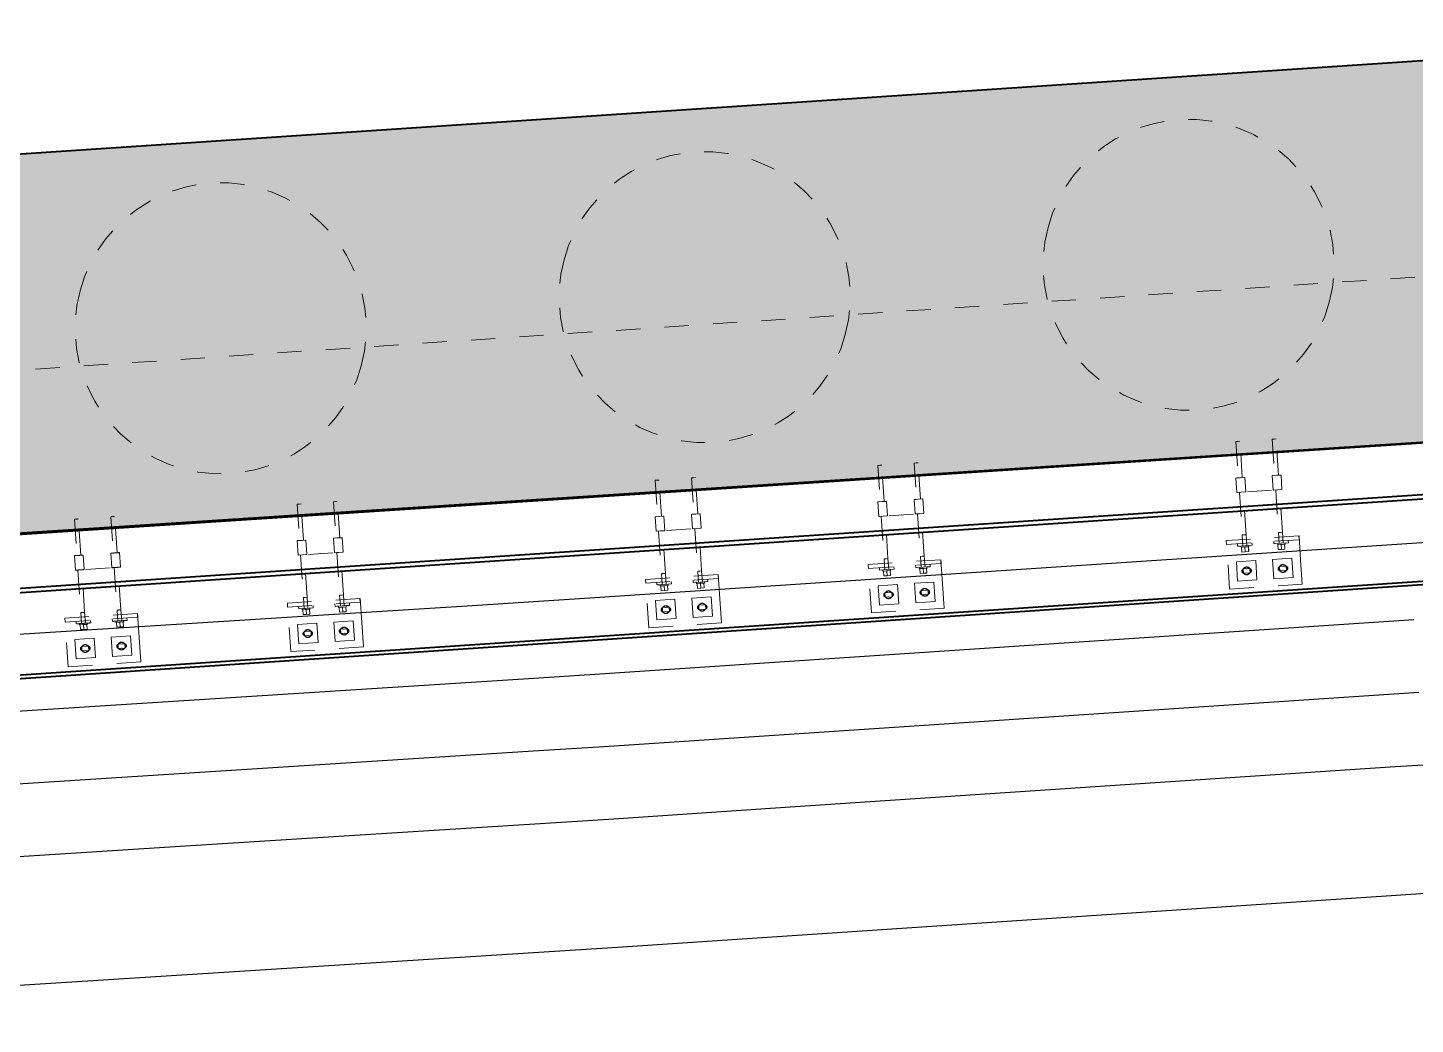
# Model space of a CAD drawing. Header units: metres. Extents: x -355 to -223, y 3 to 561.
# Drawn here: x -242.28 to -236.56, y 542.6 to 546.71 of the extents above; entities that cross this region are included whole.
import ezdxf

# ---------------------------------------------------------------- set-up
doc = ezdxf.new("R2010")
doc.units = ezdxf.units.M
doc.linetypes.add('JacobsDash', pattern=[0.0045, 0.003, -0.0015])
doc.linetypes.add('JacobsGridLine', pattern=[0.0145, 0.01, -0.001, 0.0025, -0.001])
for name, color, linetype, lineweight in [('A-FLOR', 7, 'Continuous', 40), ('S-BEAM', 7, 'Continuous', 40), ('S-FNDN-HDLN', 7, 'JacobsDash', 15), ('S-FSTN', 7, 'Continuous', 15), ('S-GRID', 7, 'Continuous', 9)]:
    doc.layers.add(name, color=color, linetype=linetype, lineweight=lineweight)

# ---------------------------------------------------------------- blocks, each defined once
blk = doc.blocks.new('T2DPAA-T2D-C3S-RW-M2D-100010_dwg-40802999-DRG-2873035 - CONSTRUCTION SEQUENCE STAGE A9')
at = {"color": 254, "lineweight": 25, "true_color": 0xd0d0d0, "flags": 128}
for points in [[(57.3636, -623.0032), (58.855, -627.4523), (58.9415, -627.7106), (60.0205, -630.8988)], [(57.6704, -622.9764), (59.1394, -627.3569), (59.226, -627.6153), (60.3046, -630.8026)], [(57.0587, -623.0299), (57.0659, -623.0569), (57.3071, -623.777), (58.1014, -626.1475), (58.6571, -627.8059), (58.8973, -628.5157), (59.6987, -630.8838), (59.7363, -630.9949), (60.2346, -632.5623), (60.4564, -633.2666), (60.869, -634.5938)], [(56.5248, -623.0766), (56.5642, -623.225), (58.1559, -627.9755), (59.7623, -632.7222), (60.4348, -634.7092)], [(58.5119, -624.4926), (58.5469, -624.5971), (59.1823, -626.4935), (59.3571, -627.0153), (59.5245, -627.515), (60.3553, -629.9697), (60.9582, -631.7514), (61.7086, -633.9687), (61.8334, -634.3375)]]:
    blk.add_lwpolyline(points, dxfattribs=at)
blk = doc.blocks.new('T2DPAA-T2D-PWC-RW-M2D-100010_RoadDesign_rvt-1-DRG-2873035 - CONSTRUCTION SEQUENCE STAGE A9')
at = {"color": 254, "lineweight": 25, "true_color": 0xd0d0d0, "rotation": 75.11694444444437}
blk.add_blockref('T2DPAA-T2D-C3S-RW-M2D-100010_dwg-40802999-DRG-2873035 - CONSTRUCTION SEQUENCE STAGE A9', (-1722.337, 648.0105), dxfattribs=at)
blk = doc.blocks.new('01_SFO_FRP_Pile_CastInPlace_CS_BR08 - CAST-IN-PLACE PILE - 1200-8661263-DRG-2873035 - CONSTRUCTION SEQUENCE STAGE A9')
at = {"layer": 'S-FNDN-HDLN'}
for start, end in [(90, 270), (270, 90)]:
    blk.add_arc((0, 0), 0.6, start, end, dxfattribs=at)
blk = doc.blocks.new('01_SFO_FRP_Pile_CastInPlace_CS_BR08 - CAST-IN-PLACE PILE - 1200-8642427-DRG-2873035 - CONSTRUCTION SEQUENCE STAGE A9')
at = {"layer": 'S-FNDN-HDLN'}
for start, end in [(90, 270), (270, 90)]:
    blk.add_arc((0, 0), 0.6, start, end, dxfattribs=at)
blk = doc.blocks.new('01_SFO_FRP_Pile_CastInPlace_CS_BR08 - CAST-IN-PLACE PILE - 1200-8642486-DRG-2873035 - CONSTRUCTION SEQUENCE STAGE A9')
at = {"layer": 'S-FNDN-HDLN'}
for start, end in [(90, 270), (270, 90)]:
    blk.add_arc((0, 0), 0.6, start, end, dxfattribs=at)
blk = doc.blocks.new('20_BR04_Wall_Panel_Bracket_Connection - 20_BR04_Wall_Panel_Bracket_Connection-V250-DRG-2873035 - CONSTRUCTION SEQUENCE STAGE A9')
at = {"layer": 'S-FSTN', "color": 31, "linetype": 'JacobsDash', "lineweight": 9, "true_color": 0xffc388}
for p, q in [((-1101.8046, 544.7485), (-1101.8125, 544.7479)), ((-1101.8125, 544.7479), (-1101.8025, 544.5983)), ((-1101.7966, 544.749), (-1101.8046, 544.7485)), ((-1101.7866, 544.5993), (-1101.7966, 544.749)), ((-1101.6549, 544.7584), (-1101.6629, 544.7579)), ((-1101.6629, 544.7579), (-1101.6529, 544.6083)), ((-1101.6469, 544.759), (-1101.6549, 544.7584)), ((-1101.6369, 544.6093), (-1101.6469, 544.759)), ((-1101.7946, 544.5988), (-1101.8125, 544.5976)), ((-1101.8125, 544.5976), (-1101.8085, 544.5377)), ((-1101.7947, 544.5988), (-1101.8101, 544.5978)), ((-1101.7766, 544.6), (-1101.7946, 544.5988)), ((-1101.779, 544.5998), (-1101.7945, 544.5988)), ((-1101.7726, 544.5401), (-1101.7766, 544.6)), ((-1101.645, 544.6088), (-1101.6629, 544.6076)), ((-1101.6629, 544.6076), (-1101.6589, 544.5477)), ((-1101.6495, 544.6085), (-1101.6604, 544.6078)), ((-1101.645, 544.6088), (-1101.6487, 544.6085)), ((-1101.6269, 544.61), (-1101.645, 544.6088)), ((-1101.6293, 544.6098), (-1101.6448, 544.6088)), ((-1101.6229, 544.5501), (-1101.6269, 544.61)), ((-1101.8085, 544.5377), (-1101.7906, 544.5389)), ((-1101.8061, 544.5379), (-1101.7907, 544.5389)), ((-1101.7985, 544.5384), (-1101.7868, 544.3629)), ((-1101.7906, 544.5389), (-1101.7726, 544.5401)), ((-1101.7905, 544.5389), (-1101.775, 544.54)), ((-1101.7709, 544.364), (-1101.7826, 544.5395)), ((-1101.6658, 544.5473), (-1101.7656, 544.5406)), ((-1101.7159, 544.5439), (-1101.7155, 544.5439)), ((-1101.6589, 544.5477), (-1101.641, 544.5489)), ((-1101.6564, 544.5479), (-1101.6498, 544.5483)), ((-1101.6489, 544.5484), (-1101.6372, 544.3729)), ((-1101.6487, 544.5484), (-1101.641, 544.5489)), ((-1101.641, 544.5489), (-1101.6229, 544.5501)), ((-1101.6408, 544.5489), (-1101.6253, 544.55)), ((-1101.6212, 544.374), (-1101.6329, 544.5494)), ((-1101.8528, 544.3394), (-1101.5535, 544.3593)), ((-1101.8517, 544.3234), (-1101.8528, 544.3394)), ((-1101.5524, 544.3433), (-1101.8517, 544.3234)), ((-1101.7868, 544.3629), (-1101.7789, 544.3634)), ((-1101.7789, 544.3634), (-1101.7709, 544.364)), ((-1101.6568, 544.3364), (-1101.6561, 544.3264)), ((-1101.6372, 544.3729), (-1101.6292, 544.3734)), ((-1101.6292, 544.3734), (-1101.6212, 544.374)), ((-1101.5963, 544.3304), (-1101.5969, 544.3404)), ((-1101.5535, 544.3593), (-1101.5527, 544.3594)), ((-1101.5524, 544.3433), (-1101.5535, 544.3593)), ((-1101.5516, 544.3434), (-1101.5527, 544.3594)), ((-1101.5527, 544.3594), (-1101.5394, 544.1598)), ((-1101.5393, 544.1598), (-1101.5526, 544.3594)), ((-1101.5516, 544.3434), (-1101.5524, 544.3433)), ((-1101.8387, 544.1399), (-1101.8509, 544.3234)), ((-1101.8065, 544.3264), (-1101.8058, 544.3164)), ((-1101.8048, 544.3165), (-1101.776, 544.3184)), ((-1101.8047, 544.3165), (-1101.7921, 544.3173)), ((-1101.776, 544.3184), (-1101.7459, 544.3204)), ((-1101.7597, 544.3195), (-1101.7459, 544.3204)), ((-1101.7459, 544.3204), (-1101.7466, 544.3304)), ((-1101.6551, 544.3265), (-1101.6263, 544.3284)), ((-1101.6551, 544.3265), (-1101.6488, 544.3269)), ((-1101.6473, 544.327), (-1101.6424, 544.3273)), ((-1101.6263, 544.3284), (-1101.5963, 544.3304)), ((-1101.61, 544.3295), (-1101.5963, 544.3304)), ((-1101.7313, 544.2573), (-1101.8111, 544.2519)), ((-1101.8111, 544.2519), (-1101.8058, 544.1721)), ((-1101.7801, 544.2229), (-1101.7582, 544.2244)), ((-1101.726, 544.1774), (-1101.7313, 544.2573)), ((-1101.5816, 544.2672), (-1101.6615, 544.2619)), ((-1101.6615, 544.2619), (-1101.6561, 544.1821)), ((-1101.6305, 544.2329), (-1101.6085, 544.2344)), ((-1101.5763, 544.1874), (-1101.5816, 544.2672)), ((-1101.8058, 544.1721), (-1101.726, 544.1774)), ((-1101.757, 544.2064), (-1101.7789, 544.205)), ((-1101.6561, 544.1821), (-1101.5763, 544.1874)), ((-1101.6073, 544.2164), (-1101.6293, 544.215)), ((-1101.8387, 544.1399), (-1101.5394, 544.1598))]:
    blk.add_line(p, q, dxfattribs=at)
for centre, start_param, end_param in [((-1101.7795, 544.214), 0, 3.141593), ((-1101.7576, 544.2154), 3.141592, 6.283185), ((-1101.6299, 544.2239), 6.283185, 9.424778), ((-1101.6298, 544.2239), 1.308999, 1.570799), ((-1101.6079, 544.2254), 3.141594, 6.283186), ((-1101.7794, 544.214), 1.308997, 1.570797)]:
    blk.add_ellipse(centre, major_axis=(-0.0006, 0.00898), ratio=0.99999, start_param=start_param, end_param=end_param, dxfattribs=at)
blk = doc.blocks.new('20_BR04_Wall_Panel_Bracket_Connection - 20_BR04_Wall_Panel_Bracket_Connection-V251-DRG-2873035 - CONSTRUCTION SEQUENCE STAGE A9')
at = {"layer": 'S-FSTN', "color": 31, "linetype": 'JacobsDash', "lineweight": 9, "true_color": 0xffc388}
for p, q in [((-1100.1782, 544.8569), (-1100.1861, 544.8564)), ((-1100.1861, 544.8564), (-1100.1761, 544.7067)), ((-1100.1702, 544.8574), (-1100.1782, 544.8569)), ((-1100.1602, 544.7078), (-1100.1702, 544.8574)), ((-1100.3278, 544.8469), (-1100.3358, 544.8464)), ((-1100.3358, 544.8464), (-1100.3258, 544.6967)), ((-1100.3198, 544.8475), (-1100.3278, 544.8469)), ((-1100.3098, 544.6978), (-1100.3198, 544.8475)), ((-1100.3179, 544.6973), (-1100.3358, 544.6961)), ((-1100.3358, 544.6961), (-1100.3318, 544.6362)), ((-1100.318, 544.6972), (-1100.3333, 544.6962)), ((-1100.2999, 544.6985), (-1100.3179, 544.6973)), ((-1100.3022, 544.6983), (-1100.3177, 544.6973)), ((-1100.2959, 544.6386), (-1100.2999, 544.6985)), ((-1100.1682, 544.7072), (-1100.1861, 544.706)), ((-1100.1861, 544.706), (-1100.1821, 544.6462)), ((-1100.1683, 544.7072), (-1100.1837, 544.7062)), ((-1100.1502, 544.7084), (-1100.1682, 544.7072)), ((-1100.1526, 544.7083), (-1100.1681, 544.7072)), ((-1100.1462, 544.6486), (-1100.1502, 544.7084)), ((-1100.3318, 544.6362), (-1100.3139, 544.6374)), ((-1100.3293, 544.6364), (-1100.314, 544.6374)), ((-1100.3218, 544.6369), (-1100.3101, 544.4614)), ((-1100.3139, 544.6374), (-1100.2959, 544.6386)), ((-1100.3138, 544.6374), (-1100.2982, 544.6384)), ((-1100.2941, 544.4624), (-1100.3058, 544.6379)), ((-1100.1891, 544.6457), (-1100.2889, 544.6391)), ((-1100.2392, 544.6424), (-1100.2388, 544.6424)), ((-1100.1821, 544.6462), (-1100.1642, 544.6474)), ((-1100.1797, 544.6463), (-1100.1643, 544.6474)), ((-1100.1721, 544.6468), (-1100.1604, 544.4713)), ((-1100.1642, 544.6474), (-1100.1462, 544.6486)), ((-1100.1641, 544.6474), (-1100.1486, 544.6484)), ((-1100.1445, 544.4724), (-1100.1562, 544.6479)), ((-1100.3761, 544.4378), (-1100.0767, 544.4578)), ((-1100.3101, 544.4614), (-1100.3022, 544.4619)), ((-1100.3022, 544.4619), (-1100.2941, 544.4624)), ((-1100.1604, 544.4713), (-1100.1525, 544.4719)), ((-1100.1525, 544.4719), (-1100.1445, 544.4724)), ((-1100.0767, 544.4578), (-1100.0759, 544.4578)), ((-1100.0757, 544.4418), (-1100.0767, 544.4578)), ((-1100.0749, 544.4419), (-1100.0759, 544.4578)), ((-1100.0759, 544.4578), (-1100.0626, 544.2583)), ((-1100.0626, 544.2583), (-1100.0759, 544.4578)), ((-1100.375, 544.4218), (-1100.3761, 544.4378)), ((-1100.0757, 544.4418), (-1100.375, 544.4218)), ((-1100.362, 544.2383), (-1100.3742, 544.4219)), ((-1100.3297, 544.4249), (-1100.3291, 544.4149)), ((-1100.3281, 544.4149), (-1100.2993, 544.4169)), ((-1100.328, 544.415), (-1100.3154, 544.4158)), ((-1100.2993, 544.4169), (-1100.2692, 544.4189)), ((-1100.2829, 544.418), (-1100.2692, 544.4189)), ((-1100.2692, 544.4189), (-1100.2699, 544.4289)), ((-1100.1801, 544.4348), (-1100.1794, 544.4249)), ((-1100.1784, 544.4249), (-1100.1496, 544.4268)), ((-1100.1783, 544.4249), (-1100.1657, 544.4258)), ((-1100.1496, 544.4268), (-1100.1195, 544.4289)), ((-1100.1333, 544.4279), (-1100.1288, 544.4282)), ((-1100.1282, 544.4283), (-1100.1195, 544.4289)), ((-1100.1195, 544.4289), (-1100.1202, 544.4388)), ((-1100.0749, 544.4419), (-1100.0757, 544.4418)), ((-1100.2546, 544.3557), (-1100.3344, 544.3504)), ((-1100.3344, 544.3504), (-1100.3291, 544.2706)), ((-1100.2493, 544.2759), (-1100.2546, 544.3557)), ((-1100.1049, 544.3657), (-1100.1847, 544.3604)), ((-1100.1847, 544.3604), (-1100.1794, 544.2805)), ((-1100.0996, 544.2859), (-1100.1049, 544.3657)), ((-1100.3034, 544.3214), (-1100.2814, 544.3228)), ((-1100.2802, 544.3049), (-1100.3022, 544.3034)), ((-1100.1794, 544.2805), (-1100.0996, 544.2859)), ((-1100.1537, 544.3314), (-1100.1318, 544.3328)), ((-1100.1306, 544.3149), (-1100.1525, 544.3134)), ((-1100.362, 544.2383), (-1100.0626, 544.2583)), ((-1100.3291, 544.2706), (-1100.2493, 544.2759))]:
    blk.add_line(p, q, dxfattribs=at)
for centre, start_param, end_param in [((-1100.3028, 544.3124), 6.283184, 9.424776), ((-1100.3027, 544.3124), 1.308998, 1.570797), ((-1100.2808, 544.3139), 3.141592, 6.283185), ((-1100.1531, 544.3224), 0, 3.141593), ((-1100.153, 544.3224), 1.308998, 1.570798), ((-1100.1312, 544.3238), 3.141592, 6.283185)]:
    blk.add_ellipse(centre, major_axis=(-0.0006, 0.00898), ratio=0.99999, start_param=start_param, end_param=end_param, dxfattribs=at)
blk = doc.blocks.new('Anchor Bolt -HAB - HAB H16 x 165-V252-DRG-2873035 - CONSTRUCTION SEQUENCE STAGE A9')
at = {"layer": 'S-FSTN', "color": 31, "linetype": 'JacobsDash', "lineweight": 9, "true_color": 0xffc388}
for p, q in [((-1101.6201, 544.2408), (-1101.6335, 544.2318)), ((-1101.6335, 544.2318), (-1101.6324, 544.2157)), ((-1101.6056, 544.2336), (-1101.6201, 544.2408)), ((-1101.6189, 544.2327), (-1101.6194, 544.2326)), ((-1101.6045, 544.2175), (-1101.6056, 544.2336)), ((-1101.6055, 544.2337), (-1101.6044, 544.2175)), ((-1101.6324, 544.2157), (-1101.6179, 544.2085)), ((-1101.6184, 544.2167), (-1101.6178, 544.2167)), ((-1101.6179, 544.2085), (-1101.6045, 544.2175))]:
    blk.add_line(p, q, dxfattribs=at)
for start_param, end_param in [(1.047197, 1.570796), (1.351614, 1.531007), (1.570796, 2.094395), (1.610573, 1.789943), (1.089544, 1.266211), (6.283185, 7.330382), (0.785397, 0.9713), (0.510319, 0.523598), (0.348153, 0.463106), (0.258424, 0.26964), (0.112345, 0.224626), (5.235987, 6.283184), (6.002714, 6.021386), (5.830621, 5.924468), (5.735943, 5.783331), (5.601314, 5.688855), (5.396248, 5.52256), (4.712389, 5.235988), (4.188791, 4.71239), (1.875447, 2.052107), (2.094395, 3.141592), (2.436398, 2.557568), (2.604727, 2.617994), (2.617994, 2.631278), (2.678499, 2.793435), (2.871908, 2.879793), (2.879793, 2.88319), (2.916995, 3.029366), (3.141593, 4.18879), (3.264357, 3.361524), (3.395355, 3.403392), (3.403393, 3.422003), (3.500337, 3.594199), (3.641471, 3.665192), (3.665192, 3.688831), (3.735938, 3.823501), (3.902241, 3.926992)]:
    blk.add_ellipse((-1101.6189, 544.2247), major_axis=(-0.0011, 0.0161), ratio=0.99999, start_param=start_param, end_param=end_param, dxfattribs=at)
blk = doc.blocks.new('Anchor Bolt -HAB - HAB H16 x 85-V253-DRG-2873035 - CONSTRUCTION SEQUENCE STAGE A9')
at = {"layer": 'S-FSTN', "color": 31, "linetype": 'JacobsDash', "lineweight": 9, "true_color": 0xffc388}
for p, q in [((-1101.6212, 544.374), (-1101.6372, 544.3729)), ((-1101.6372, 544.3729), (-1101.6342, 544.3279)), ((-1101.6369, 544.3729), (-1101.6372, 544.3729)), ((-1101.6212, 544.374), (-1101.6215, 544.3739)), ((-1101.6182, 544.3289), (-1101.6212, 544.374)), ((-1101.6423, 544.3273), (-1101.642, 544.3223)), ((-1101.642, 544.3223), (-1101.6399, 544.3225)), ((-1101.642, 544.3223), (-1101.6417, 544.3224)), ((-1101.6399, 544.3225), (-1101.6259, 544.3234)), ((-1101.6385, 544.3025), (-1101.6399, 544.3225)), ((-1101.6246, 544.3035), (-1101.6385, 544.3025)), ((-1101.6293, 544.3232), (-1101.6259, 544.3234)), ((-1101.6259, 544.3234), (-1101.6119, 544.3243)), ((-1101.6259, 544.3234), (-1101.6226, 544.3236)), ((-1101.6246, 544.3035), (-1101.6259, 544.3234)), ((-1101.6106, 544.3044), (-1101.6246, 544.3035)), ((-1101.6119, 544.3243), (-1101.6097, 544.3245)), ((-1101.6105, 544.3044), (-1101.6119, 544.3244)), ((-1101.6119, 544.3243), (-1101.6106, 544.3044)), ((-1101.6097, 544.3245), (-1101.6101, 544.3295))]:
    blk.add_line(p, q, dxfattribs=at)
blk = doc.blocks.new('Anchor Bolt -HAB - HAB H16 x 85-V254-DRG-2873035 - CONSTRUCTION SEQUENCE STAGE A9')
at = {"layer": 'S-FSTN', "color": 31, "linetype": 'JacobsDash', "lineweight": 9, "true_color": 0xffc388}
for p, q in [((-1101.7709, 544.364), (-1101.7868, 544.3629)), ((-1101.7868, 544.3629), (-1101.7838, 544.3179)), ((-1101.7866, 544.3629), (-1101.7868, 544.3629)), ((-1101.7709, 544.364), (-1101.7711, 544.364)), ((-1101.7679, 544.319), (-1101.7709, 544.364)), ((-1101.792, 544.3174), (-1101.7917, 544.3124)), ((-1101.7917, 544.3124), (-1101.7895, 544.3125)), ((-1101.7895, 544.3125), (-1101.7756, 544.3134)), ((-1101.7882, 544.2926), (-1101.7895, 544.3125)), ((-1101.7743, 544.2935), (-1101.7882, 544.2926)), ((-1101.779, 544.3132), (-1101.7756, 544.3134)), ((-1101.7756, 544.3134), (-1101.7616, 544.3144)), ((-1101.7756, 544.3134), (-1101.7722, 544.3137)), ((-1101.7756, 544.3134), (-1101.7743, 544.2935)), ((-1101.7603, 544.2944), (-1101.7743, 544.2935)), ((-1101.7616, 544.3144), (-1101.7594, 544.3145)), ((-1101.7616, 544.3144), (-1101.7603, 544.2944)), ((-1101.7615, 544.3144), (-1101.7602, 544.2944)), ((-1101.7594, 544.3145), (-1101.7597, 544.3195)), ((-1101.7596, 544.3145), (-1101.7594, 544.3145))]:
    blk.add_line(p, q, dxfattribs=at)
blk = doc.blocks.new('Anchor Bolt -HAB - HAB H16 x 165-V255-DRG-2873035 - CONSTRUCTION SEQUENCE STAGE A9')
at = {"layer": 'S-FSTN', "color": 31, "linetype": 'JacobsDash', "lineweight": 9, "true_color": 0xffc388}
for p, q in [((-1100.1433, 544.3392), (-1100.1568, 544.3302)), ((-1100.1288, 544.3321), (-1100.1433, 544.3392)), ((-1100.1568, 544.3302), (-1100.1557, 544.3141)), ((-1100.1557, 544.3141), (-1100.1412, 544.307)), ((-1100.1421, 544.3311), (-1100.1427, 544.3311)), ((-1100.1416, 544.3151), (-1100.1411, 544.3152)), ((-1100.1412, 544.307), (-1100.1278, 544.316)), ((-1100.1278, 544.316), (-1100.1288, 544.3321)), ((-1100.1288, 544.3321), (-1100.1277, 544.316))]:
    blk.add_line(p, q, dxfattribs=at)
for start_param, end_param in [(0, 1.047197), (0.510319, 0.523598), (0.348153, 0.463106), (0.258423, 0.269638), (0.112345, 0.224626), (5.25108, 6.283186), (6.002713, 6.021385), (5.830621, 5.924468), (5.735943, 5.783331), (5.601314, 5.688854), (1.047198, 1.570796), (1.351615, 1.531007), (1.570797, 2.094395), (1.610573, 1.789943), (1.089543, 1.266211), (1.875447, 2.052107), (0.785398, 0.971301), (2.094395, 3.141593), (2.4364, 2.55757), (2.604727, 2.617994), (2.617995, 2.631279), (2.6785, 2.793435), (2.871908, 2.879793), (2.879794, 2.88319), (2.916995, 3.029366), (3.141593, 4.18879), (3.264357, 3.361525), (3.395355, 3.403393), (3.403393, 3.422003), (3.500337, 3.594199), (3.641471, 3.665192), (3.665193, 3.688831), (3.735938, 3.823501), (5.396247, 5.52256), (3.902241, 3.926992), (4.712389, 5.235987), (4.18879, 4.712389)]:
    blk.add_ellipse((-1100.1422, 544.3231), major_axis=(-0.0011, 0.0161), ratio=0.99999, start_param=start_param, end_param=end_param, dxfattribs=at)
blk = doc.blocks.new('20_BR04_Wall_Panel_Bracket_Connection - 20_BR04_Wall_Panel_Bracket_Connection-V293-DRG-2873035 - CONSTRUCTION SEQUENCE STAGE A9')
at = {"layer": 'S-FSTN', "color": 31, "linetype": 'JacobsDash', "lineweight": 9, "true_color": 0xffc388}
for p, q in [((-1102.7309, 544.6859), (-1102.7207, 544.5363)), ((-1102.7048, 544.5373), (-1102.7149, 544.687)), ((-1102.5813, 544.6961), (-1102.5711, 544.5465)), ((-1102.5551, 544.5475), (-1102.5653, 544.6972)), ((-1102.7307, 544.5356), (-1102.7266, 544.4757)), ((-1102.6907, 544.4782), (-1102.6948, 544.538)), ((-1102.581, 544.5458), (-1102.577, 544.4859)), ((-1102.541, 544.4884), (-1102.5451, 544.5482)), ((-1102.7166, 544.4764), (-1102.7047, 544.3009)), ((-1102.6887, 544.302), (-1102.7007, 544.4775)), ((-1102.5839, 544.4854), (-1102.6837, 544.4786)), ((-1102.6341, 544.482), (-1102.6336, 544.4821)), ((-1102.567, 544.4866), (-1102.555, 544.3111)), ((-1102.5391, 544.3122), (-1102.551, 544.4877)), ((-1102.7706, 544.2773), (-1102.4713, 544.2977)), ((-1102.4703, 544.2817), (-1102.7696, 544.2613)), ((-1102.5141, 544.2687), (-1102.5147, 544.2787)), ((-1102.4713, 544.2977), (-1102.4704, 544.2977)), ((-1102.4704, 544.2977), (-1102.4713, 544.2977)), ((-1102.4703, 544.2817), (-1102.4713, 544.2977)), ((-1102.4704, 544.2977), (-1102.4713, 544.2977)), ((-1102.4694, 544.2818), (-1102.4704, 544.2977)), ((-1102.4704, 544.2977), (-1102.4569, 544.0982)), ((-1102.4568, 544.0982), (-1102.4704, 544.2977)), ((-1102.4694, 544.2818), (-1102.4703, 544.2817)), ((-1102.4702, 544.2817), (-1102.4694, 544.2818)), ((-1102.7696, 544.2613), (-1102.7706, 544.2773)), ((-1102.7562, 544.0778), (-1102.7687, 544.2614)), ((-1102.7242, 544.2644), (-1102.7236, 544.2544)), ((-1102.6637, 544.2585), (-1102.6644, 544.2685)), ((-1102.5746, 544.2746), (-1102.5739, 544.2646)), ((-1102.6489, 544.1953), (-1102.7288, 544.1899)), ((-1102.7288, 544.1899), (-1102.7233, 544.1101)), ((-1102.6435, 544.1155), (-1102.6489, 544.1953)), ((-1102.4993, 544.2055), (-1102.5791, 544.2001)), ((-1102.5791, 544.2001), (-1102.5737, 544.1203)), ((-1102.5481, 544.1711), (-1102.5261, 544.1726)), ((-1102.4939, 544.1257), (-1102.4993, 544.2055)), ((-1102.7233, 544.1101), (-1102.6435, 544.1155)), ((-1102.6977, 544.161), (-1102.6758, 544.1624)), ((-1102.6745, 544.1445), (-1102.6965, 544.143)), ((-1102.5737, 544.1203), (-1102.4939, 544.1257)), ((-1102.5249, 544.1547), (-1102.5468, 544.1532)), ((-1102.7562, 544.0778), (-1102.4569, 544.0982))]:
    blk.add_line(p, q, dxfattribs=at)
for centre, major_axis, ratio, start_param, end_param in [((-1102.7229, 544.6865), (0.00798, 0.00054), 0.000023, 1.575662, 3.141593), ((-1102.7229, 544.6865), (0.00798, 0.00054), 0.000023, 0.004865, 1.575662), ((-1102.5733, 544.6967), (0.00798, 0.00054), 0.000023, 1.575662, 3.141593), ((-1102.5733, 544.6967), (0.00798, 0.00054), 0.000023, 0.004865, 1.575662), ((-1102.7127, 544.5368), (0.018, 0.0012), 0.000023, 1.575662, 3.141593), ((-1102.7127, 544.5368), (0.018, 0.0012), 0.000023, 3.670056, 4.704663), ((-1102.7127, 544.5368), (0.018, 0.0012), 0.000023, 0.004865, 1.575662), ((-1102.7127, 544.5368), (0.018, 0.0012), 0.000023, 4.717254, 5.764452), ((-1102.5631, 544.547), (0.018, 0.0012), 0.000023, 1.575662, 3.141593), ((-1102.5631, 544.547), (0.018, 0.0012), 0.000023, 3.670056, 4.704663), ((-1102.5631, 544.547), (0.018, 0.0012), 0.000023, 0.004865, 1.575662), ((-1102.5631, 544.547), (0.018, 0.0012), 0.000023, 4.717254, 5.764452), ((-1102.7087, 544.4769), (0.018, 0.0012), 0.000023, 1.575662, 3.141592), ((-1102.7087, 544.4769), (0.018, 0.0012), 0.000023, 3.670057, 4.704663), ((-1102.7087, 544.4769), (0.018, 0.0012), 0.000023, 0.004865, 1.575662), ((-1102.7087, 544.4769), (0.018, 0.0012), 0.000023, 4.717254, 5.764452), ((-1102.559, 544.4871), (0.018, 0.0012), 0.000023, 1.575662, 3.141593), ((-1102.559, 544.4871), (0.018, 0.0012), 0.000023, 3.670057, 4.704663), ((-1102.559, 544.4871), (0.018, 0.0012), 0.000023, 0.004865, 1.575662), ((-1102.559, 544.4871), (0.018, 0.0012), 0.000023, 4.717254, 5.764452), ((-1102.6967, 544.3015), (0.00798, 0.00054), 0.000023, 1.575662, 3.141592), ((-1102.6967, 544.3015), (0.00798, 0.00054), 0.000023, 0.004865, 1.575662), ((-1102.5471, 544.3117), (0.00798, 0.00054), 0.000023, 1.575662, 3.141593), ((-1102.5471, 544.3117), (0.00798, 0.00054), 0.000023, 0.004865, 1.575662), ((-1102.6936, 544.2565), (0.0299, 0.002), 0.000023, 1.575662, 2.884659), ((-1102.6936, 544.2565), (0.0299, 0.002), 0.000023, 3.408257, 4.139632), ((-1102.6936, 544.2565), (0.0299, 0.002), 0.000023, 0.004865, 1.575662), ((-1102.6936, 544.2565), (0.0299, 0.002), 0.000023, 5.28461, 6.283185), ((-1102.544, 544.2666), (0.0299, 0.002), 0.000023, 1.575662, 2.884658), ((-1102.544, 544.2666), (0.0299, 0.002), 0.000023, 3.408257, 4.139611), ((-1102.544, 544.2666), (0.0299, 0.002), 0.000023, 0.004865, 1.575662), ((-1102.544, 544.2666), (0.0299, 0.002), 0.000023, 5.284589, 5.764452), ((-1102.544, 544.2666), (0.0299, 0.002), 0.000023, 6.026251, 6.283185), ((-1102.5475, 544.1622), (-0.00057, 0.00898), 0.999988, 0.004749, 3.141593), ((-1102.5255, 544.1637), (-0.00057, 0.00898), 0.999988, 3.146341, 6.287933), ((-1102.6971, 544.152), (-0.00057, 0.00898), 0.999988, 0.004749, 3.141593), ((-1102.697, 544.152), (-0.00057, 0.00898), 0.999988, 1.313745, 1.575545), ((-1102.6752, 544.1535), (-0.00057, 0.00898), 0.999988, 3.146342, 6.287934), ((-1102.5473, 544.1622), (-0.00057, 0.00898), 0.999988, 1.313745, 1.575545)]:
    blk.add_ellipse(centre, major_axis=major_axis, ratio=ratio, start_param=start_param, end_param=end_param, dxfattribs=at)
blk = doc.blocks.new('Anchor Bolt -HAB - HAB H16 x 165-V294-DRG-2873035 - CONSTRUCTION SEQUENCE STAGE A9')
at = {"layer": 'S-FSTN', "color": 31, "linetype": 'JacobsDash', "lineweight": 9, "true_color": 0xffc388}
for p, q in [((-1103.0659, 544.143), (-1103.0793, 544.134)), ((-1103.0793, 544.134), (-1103.0782, 544.1179)), ((-1103.0782, 544.1179), (-1103.0637, 544.1108)), ((-1103.0514, 544.1359), (-1103.0659, 544.143)), ((-1103.0659, 544.143), (-1103.0658, 544.143)), ((-1103.0646, 544.135), (-1103.0652, 544.1349)), ((-1103.0642, 544.1189), (-1103.0636, 544.119)), ((-1103.0637, 544.1108), (-1103.0503, 544.1198)), ((-1103.0636, 544.1108), (-1103.0637, 544.1108)), ((-1103.0514, 544.136), (-1103.0513, 544.1359)), ((-1103.0503, 544.1198), (-1103.0514, 544.1359)), ((-1103.0513, 544.1359), (-1103.0502, 544.1198)), ((-1103.0502, 544.1198), (-1103.0503, 544.1198))]:
    blk.add_line(p, q, dxfattribs=at)
for start_param, end_param in [(1.051946, 1.575545), (1.35522, 1.539282), (1.575546, 2.099144), (1.611827, 1.795808), (1.091048, 1.272109), (1.879075, 2.059958), (0.004749, 1.051946), (0.790147, 0.980953), (2.099144, 3.141593), (2.439907, 2.562855), (0.515702, 0.528347), (0.352213, 0.468489), (2.610014, 2.622743), (2.622743, 2.635489), (2.68271, 2.7987), (0.266547, 0.273698), (0.116209, 0.229672), (2.877174, 2.884543), (2.884543, 2.887757), (2.921985, 3.029914), (5.240736, 6.283185), (3.146342, 4.193539), (6.006948, 6.026134), (3.269986, 3.365976), (5.835909, 5.928703), (3.399807, 3.408141), (3.408141, 3.427439), (3.505774, 3.598313), (5.740153, 5.788618), (5.607303, 5.693065), (3.645585, 3.66994), (3.669941, 3.694212), (3.741319, 3.826872), (5.405584, 5.52855), (3.905612, 3.93174), (4.717138, 5.240737), (4.193539, 4.717138)]:
    blk.add_ellipse((-1103.0647, 544.1269), major_axis=(-0.001, 0.0161), ratio=0.999988, start_param=start_param, end_param=end_param, dxfattribs=at)
blk = doc.blocks.new('Anchor Bolt -HAB - HAB H16 x 85-V297-DRG-2873035 - CONSTRUCTION SEQUENCE STAGE A9')
at = {"layer": 'S-FSTN', "color": 31, "linetype": 'JacobsDash', "lineweight": 9, "true_color": 0xffc388}
for p, q in [((-1102.555, 544.3111), (-1102.552, 544.2661)), ((-1102.536, 544.2672), (-1102.5391, 544.3122)), ((-1102.5601, 544.2656), (-1102.5598, 544.2606)), ((-1102.5576, 544.2607), (-1102.5437, 544.2617)), ((-1102.5563, 544.2408), (-1102.5576, 544.2607)), ((-1102.5424, 544.2417), (-1102.5563, 544.2408)), ((-1102.5437, 544.2617), (-1102.5297, 544.2626)), ((-1102.5424, 544.2417), (-1102.5437, 544.2617)), ((-1102.5284, 544.2427), (-1102.5424, 544.2417)), ((-1102.5297, 544.2626), (-1102.5284, 544.2427)), ((-1102.5283, 544.2427), (-1102.5296, 544.2621)), ((-1102.5275, 544.2628), (-1102.5279, 544.2677))]:
    blk.add_line(p, q, dxfattribs=at)
for centre, major_axis, start_param, end_param in [((-1102.5471, 544.3117), (0.00798, 0.00054), 0.004865, 3.141593), ((-1102.5471, 544.3117), (0.00798, 0.00054), 3.146458, 3.408257), ((-1102.5471, 544.3117), (0.00798, 0.00054), 6.026251, 6.283185), ((-1102.5436, 544.2617), (0.0161, 0.0011), 2.622859, 3.141593), ((-1102.5436, 544.2617), (0.0161, 0.0011), 3.146458, 3.320991), ((-1102.5436, 544.2617), (0.0161, 0.0011), 1.575662, 1.785101), ((-1102.5436, 544.2617), (0.0161, 0.0011), 1.366222, 1.575662), ((-1102.5436, 544.2617), (0.0161, 0.0011), 0.004865, 0.528464)]:
    blk.add_ellipse(centre, major_axis=major_axis, ratio=0.000023, start_param=start_param, end_param=end_param, dxfattribs=at)
blk = doc.blocks.new('Anchor Bolt -HAB - HAB H16 x 85-V296-DRG-2873035 - CONSTRUCTION SEQUENCE STAGE A9')
at = {"layer": 'S-FSTN', "color": 31, "linetype": 'JacobsDash', "lineweight": 9, "true_color": 0xffc388}
for p, q in [((-1103.2329, 544.2649), (-1103.2298, 544.2199)), ((-1103.2138, 544.221), (-1103.2169, 544.266)), ((-1103.2054, 544.2166), (-1103.2057, 544.2216)), ((-1103.2379, 544.2194), (-1103.2376, 544.2144)), ((-1103.2355, 544.2145), (-1103.2216, 544.2155)), ((-1103.2341, 544.1946), (-1103.2355, 544.2145)), ((-1103.2202, 544.1955), (-1103.2341, 544.1946)), ((-1103.2216, 544.2155), (-1103.2076, 544.2164)), ((-1103.2216, 544.2155), (-1103.2202, 544.1955)), ((-1103.2062, 544.1965), (-1103.2202, 544.1955)), ((-1103.2076, 544.2164), (-1103.2062, 544.1965)), ((-1103.2075, 544.2164), (-1103.2061, 544.1965))]:
    blk.add_line(p, q, dxfattribs=at)
for centre, major_axis, start_param, end_param in [((-1103.2249, 544.2655), (0.00798, 0.00054), 0.004864, 3.141593), ((-1103.2249, 544.2655), (0.00798, 0.00054), 3.146457, 3.408257), ((-1103.2249, 544.2655), (0.00798, 0.00054), 6.026251, 6.283185), ((-1103.2215, 544.2155), (0.0161, 0.0011), 2.622859, 3.141593), ((-1103.2215, 544.2155), (0.0161, 0.0011), 1.575662, 1.785101), ((-1103.2215, 544.2155), (0.0161, 0.0011), 1.366222, 1.575662), ((-1103.2215, 544.2155), (0.0161, 0.0011), 0.004865, 0.528464), ((-1103.2215, 544.2155), (0.0161, 0.0011), 6.113518, 6.283185)]:
    blk.add_ellipse(centre, major_axis=major_axis, ratio=0.000023, start_param=start_param, end_param=end_param, dxfattribs=at)
blk = doc.blocks.new('20_BR04_Wall_Panel_Bracket_Connection - 20_BR04_Wall_Panel_Bracket_Connection-V298-DRG-2873035 - CONSTRUCTION SEQUENCE STAGE A9')
at = {"layer": 'S-FSTN', "color": 31, "linetype": 'JacobsDash', "lineweight": 9, "true_color": 0xffc388}
for p, q in [((-1099.4099, 544.9081), (-1099.4178, 544.9076)), ((-1099.4019, 544.9087), (-1099.4099, 544.9081)), ((-1099.3919, 544.759), (-1099.4019, 544.9087)), ((-1099.2602, 544.9181), (-1099.2682, 544.9176)), ((-1099.2682, 544.9176), (-1099.2582, 544.7679)), ((-1099.2522, 544.9186), (-1099.2602, 544.9181)), ((-1099.2422, 544.769), (-1099.2522, 544.9186)), ((-1099.4178, 544.9076), (-1099.4079, 544.7579)), ((-1099.4, 544.7584), (-1099.4178, 544.7573)), ((-1099.4178, 544.7573), (-1099.4139, 544.6974)), ((-1099.4, 544.7584), (-1099.4154, 544.7574)), ((-1099.3819, 544.7597), (-1099.4, 544.7584)), ((-1099.3843, 544.7595), (-1099.3998, 544.7585)), ((-1099.3779, 544.6998), (-1099.3819, 544.7597)), ((-1099.2503, 544.7684), (-1099.2682, 544.7672)), ((-1099.2682, 544.7672), (-1099.2642, 544.7074)), ((-1099.2606, 544.7677), (-1099.2657, 544.7674)), ((-1099.2503, 544.7684), (-1099.2591, 544.7678)), ((-1099.2323, 544.7696), (-1099.2503, 544.7684)), ((-1099.2346, 544.7695), (-1099.2501, 544.7684)), ((-1099.2283, 544.7098), (-1099.2323, 544.7696)), ((-1099.4139, 544.6974), (-1099.396, 544.6986)), ((-1099.4114, 544.6976), (-1099.396, 544.6986)), ((-1099.4039, 544.6981), (-1099.3922, 544.5226)), ((-1099.396, 544.6986), (-1099.3779, 544.6998)), ((-1099.3958, 544.6986), (-1099.3803, 544.6996)), ((-1099.3762, 544.5236), (-1099.3879, 544.6991)), ((-1099.2712, 544.7069), (-1099.3709, 544.7002)), ((-1099.3213, 544.7036), (-1099.3208, 544.7036)), ((-1099.2642, 544.7074), (-1099.2463, 544.7086)), ((-1099.2589, 544.7077), (-1099.2464, 544.7086)), ((-1099.2542, 544.708), (-1099.2425, 544.5325)), ((-1099.2463, 544.7086), (-1099.2283, 544.7098)), ((-1099.2461, 544.7086), (-1099.2306, 544.7096)), ((-1099.2265, 544.5336), (-1099.2382, 544.7091)), ((-1099.4581, 544.499), (-1099.1588, 544.519)), ((-1099.3922, 544.5226), (-1099.3842, 544.5231)), ((-1099.3842, 544.5231), (-1099.3762, 544.5236)), ((-1099.2425, 544.5325), (-1099.2346, 544.5331)), ((-1099.2346, 544.5331), (-1099.2265, 544.5336)), ((-1099.1588, 544.519), (-1099.158, 544.519)), ((-1099.1577, 544.503), (-1099.1588, 544.519)), ((-1099.1569, 544.503), (-1099.158, 544.519)), ((-1099.158, 544.519), (-1099.1447, 544.3195)), ((-1099.1446, 544.3195), (-1099.1579, 544.519)), ((-1099.4571, 544.483), (-1099.4581, 544.499)), ((-1099.1577, 544.503), (-1099.4571, 544.483)), ((-1099.444, 544.2995), (-1099.4563, 544.4831)), ((-1099.4118, 544.4861), (-1099.4111, 544.4761)), ((-1099.4101, 544.4761), (-1099.3813, 544.4781)), ((-1099.4101, 544.4762), (-1099.3974, 544.477)), ((-1099.3813, 544.4781), (-1099.3513, 544.4801)), ((-1099.365, 544.4792), (-1099.3513, 544.4801)), ((-1099.3513, 544.4801), (-1099.3519, 544.49)), ((-1099.2621, 544.496), (-1099.2615, 544.4861)), ((-1099.2605, 544.4861), (-1099.2317, 544.488)), ((-1099.2604, 544.4861), (-1099.2477, 544.487)), ((-1099.2317, 544.488), (-1099.2016, 544.49)), ((-1099.2153, 544.4891), (-1099.2016, 544.49)), ((-1099.2016, 544.49), (-1099.2023, 544.5)), ((-1099.1569, 544.503), (-1099.1577, 544.503)), ((-1099.3366, 544.4169), (-1099.4165, 544.4116)), ((-1099.4165, 544.4116), (-1099.4111, 544.3318)), ((-1099.3313, 544.3371), (-1099.3366, 544.4169)), ((-1099.187, 544.4269), (-1099.2668, 544.4216)), ((-1099.2668, 544.4216), (-1099.2615, 544.3417)), ((-1099.2358, 544.3926), (-1099.2138, 544.394)), ((-1099.1816, 544.3471), (-1099.187, 544.4269)), ((-1099.4111, 544.3318), (-1099.3313, 544.3371)), ((-1099.3855, 544.3826), (-1099.3635, 544.384)), ((-1099.3623, 544.3661), (-1099.3843, 544.3646)), ((-1099.2615, 544.3417), (-1099.1816, 544.3471)), ((-1099.2126, 544.3761), (-1099.2346, 544.3746)), ((-1099.444, 544.2995), (-1099.1447, 544.3195))]:
    blk.add_line(p, q, dxfattribs=at)
for centre, start_param, end_param in [((-1099.2132, 544.385), 3.141591, 6.283184), ((-1099.3849, 544.3736), 0, 3.141593), ((-1099.3847, 544.3736), 1.308997, 1.570797), ((-1099.3629, 544.3751), 3.141593, 6.283186), ((-1099.2352, 544.3836), 0.000001, 3.141593), ((-1099.2351, 544.3836), 1.308998, 1.570797)]:
    blk.add_ellipse(centre, major_axis=(-0.0006, 0.00898), ratio=0.99999, start_param=start_param, end_param=end_param, dxfattribs=at)
blk = doc.blocks.new('20_BR04_Wall_Panel_Bracket_Connection - 20_BR04_Wall_Panel_Bracket_Connection-V299-DRG-2873035 - CONSTRUCTION SEQUENCE STAGE A9')
at = {"layer": 'S-FSTN', "color": 31, "linetype": 'JacobsDash', "lineweight": 9, "true_color": 0xffc388}
for p, q in [((-1097.9332, 545.0066), (-1097.9411, 545.006)), ((-1097.9411, 545.006), (-1097.9311, 544.8564)), ((-1097.9251, 545.0071), (-1097.9332, 545.0066)), ((-1097.9152, 544.8574), (-1097.9251, 545.0071)), ((-1097.7835, 545.0165), (-1097.7914, 545.016)), ((-1097.7914, 545.016), (-1097.7815, 544.8663)), ((-1097.7755, 545.0171), (-1097.7835, 545.0165)), ((-1097.7655, 544.8674), (-1097.7755, 545.0171)), ((-1097.9232, 544.8569), (-1097.9411, 544.8557)), ((-1097.9411, 544.8557), (-1097.9371, 544.7958)), ((-1097.9233, 544.8569), (-1097.9387, 544.8559)), ((-1097.9052, 544.8581), (-1097.9232, 544.8569)), ((-1097.9076, 544.8579), (-1097.9231, 544.8569)), ((-1097.9012, 544.7982), (-1097.9052, 544.8581)), ((-1097.7736, 544.8669), (-1097.7914, 544.8657)), ((-1097.7914, 544.8657), (-1097.7875, 544.8058)), ((-1097.7736, 544.8669), (-1097.789, 544.8658)), ((-1097.7555, 544.8681), (-1097.7736, 544.8669)), ((-1097.7579, 544.8679), (-1097.7734, 544.8669)), ((-1097.7515, 544.8082), (-1097.7555, 544.8681)), ((-1097.9371, 544.7958), (-1097.9192, 544.797)), ((-1097.9347, 544.796), (-1097.9193, 544.797)), ((-1097.9271, 544.7965), (-1097.9154, 544.621)), ((-1097.9192, 544.797), (-1097.9012, 544.7982)), ((-1097.9191, 544.797), (-1097.9036, 544.7981)), ((-1097.8995, 544.6221), (-1097.9112, 544.7976)), ((-1097.7944, 544.8054), (-1097.8942, 544.7987)), ((-1097.8445, 544.802), (-1097.8441, 544.802)), ((-1097.7875, 544.8058), (-1097.7696, 544.807)), ((-1097.785, 544.806), (-1097.7696, 544.807)), ((-1097.7775, 544.8065), (-1097.7658, 544.631)), ((-1097.7696, 544.807), (-1097.7515, 544.8082)), ((-1097.7694, 544.807), (-1097.7539, 544.8081)), ((-1097.7498, 544.6321), (-1097.7615, 544.8075)), ((-1097.9075, 544.6215), (-1097.8995, 544.6221)), ((-1097.7658, 544.631), (-1097.7578, 544.6315)), ((-1097.7578, 544.6315), (-1097.7498, 544.6321)), ((-1097.9814, 544.5975), (-1097.6821, 544.6174)), ((-1097.9803, 544.5815), (-1097.9814, 544.5975)), ((-1097.681, 544.6014), (-1097.9803, 544.5815)), ((-1097.9673, 544.398), (-1097.9795, 544.5815)), ((-1097.9351, 544.5845), (-1097.9344, 544.5745)), ((-1097.9334, 544.5746), (-1097.9046, 544.5765)), ((-1097.9333, 544.5746), (-1097.9207, 544.5754)), ((-1097.9154, 544.621), (-1097.9075, 544.6215)), ((-1097.9046, 544.5765), (-1097.8745, 544.5785)), ((-1097.8882, 544.5776), (-1097.8745, 544.5785)), ((-1097.8745, 544.5785), (-1097.8752, 544.5885)), ((-1097.7854, 544.5945), (-1097.7847, 544.5845)), ((-1097.7837, 544.5846), (-1097.7549, 544.5865)), ((-1097.7837, 544.5846), (-1097.771, 544.5854)), ((-1097.7549, 544.5865), (-1097.7249, 544.5885)), ((-1097.7386, 544.5876), (-1097.7249, 544.5885)), ((-1097.7249, 544.5885), (-1097.7255, 544.5985)), ((-1097.6821, 544.6174), (-1097.6813, 544.6175)), ((-1097.681, 544.6014), (-1097.6821, 544.6174)), ((-1097.6802, 544.6015), (-1097.6813, 544.6175)), ((-1097.6813, 544.6175), (-1097.6679, 544.4179)), ((-1097.6679, 544.4179), (-1097.6812, 544.6175)), ((-1097.6802, 544.6015), (-1097.681, 544.6014)), ((-1097.8599, 544.5154), (-1097.9397, 544.51)), ((-1097.9397, 544.51), (-1097.9344, 544.4302)), ((-1097.8546, 544.4355), (-1097.8599, 544.5154)), ((-1097.7102, 544.5253), (-1097.7901, 544.52)), ((-1097.7901, 544.52), (-1097.7847, 544.4402)), ((-1097.7049, 544.4455), (-1097.7102, 544.5253)), ((-1097.9087, 544.481), (-1097.8868, 544.4825)), ((-1097.8856, 544.4645), (-1097.9075, 544.4631)), ((-1097.7591, 544.491), (-1097.7371, 544.4925)), ((-1097.7359, 544.4745), (-1097.7579, 544.473)), ((-1097.9673, 544.398), (-1097.6679, 544.4179)), ((-1097.9344, 544.4302), (-1097.8546, 544.4355)), ((-1097.7847, 544.4402), (-1097.7049, 544.4455))]:
    blk.add_line(p, q, dxfattribs=at)
for centre, start_param, end_param in [((-1097.9081, 544.472), 6.283185, 9.424777), ((-1097.908, 544.4721), 1.308997, 1.570797), ((-1097.8862, 544.4735), 3.14159, 6.283183), ((-1097.7585, 544.482), 6.283184, 9.424777), ((-1097.7583, 544.482), 1.308996, 1.570796), ((-1097.7365, 544.4835), 3.141593, 6.283185)]:
    blk.add_ellipse(centre, major_axis=(-0.0006, 0.00898), ratio=0.99999, start_param=start_param, end_param=end_param, dxfattribs=at)
blk = doc.blocks.new('Anchor Bolt -HAB - HAB H16 x 165-V300-DRG-2873035 - CONSTRUCTION SEQUENCE STAGE A9')
at = {"layer": 'S-FSTN', "color": 31, "linetype": 'JacobsDash', "lineweight": 9, "true_color": 0xffc388}
for p, q in [((-1099.2254, 544.4004), (-1099.2388, 544.3914)), ((-1099.2109, 544.3933), (-1099.2254, 544.4004)), ((-1099.2098, 544.3772), (-1099.2109, 544.3933)), ((-1099.2109, 544.3933), (-1099.2108, 544.3933)), ((-1099.2108, 544.3933), (-1099.2097, 544.3772)), ((-1099.2388, 544.3914), (-1099.2377, 544.3753)), ((-1099.2377, 544.3753), (-1099.2232, 544.3682)), ((-1099.2242, 544.3923), (-1099.2247, 544.3923)), ((-1099.2237, 544.3763), (-1099.2231, 544.3764)), ((-1099.2232, 544.3682), (-1099.2098, 544.3772)), ((-1099.2232, 544.3682), (-1099.2232, 544.3682))]:
    blk.add_line(p, q, dxfattribs=at)
for start_param, end_param in [(0, 1.047197), (0.785398, 0.971879), (0.510392, 0.523599), (0.34808, 0.463178), (0.258456, 0.269566), (0.112271, 0.224658), (5.235988, 6.283185), (6.00264, 6.021386), (5.830693, 5.924396), (5.735872, 5.783403), (5.601473, 5.688783), (5.396825, 5.522718), (4.712388, 5.235987), (1.047198, 1.570797), (1.351478, 1.531436), (1.570796, 2.094395), (1.610145, 1.790081), (1.089157, 1.266349), (1.875309, 2.052495), (2.094395, 3.141593), (2.436239, 2.55764), (2.604798, 2.617994), (2.617994, 2.631207), (2.678428, 2.793508), (2.871982, 2.879794), (2.879793, 2.883158), (2.916963, 3.02944), (3.141592, 4.188789), (3.26443, 3.361492), (3.395323, 3.403392), (3.403392, 3.422076), (3.50041, 3.594128), (3.641399, 3.665192), (3.665192, 3.688902), (3.73601, 3.823341), (3.90208, 3.926991), (4.18879, 4.712389)]:
    blk.add_ellipse((-1099.2242, 544.3843), major_axis=(-0.0011, 0.0161), ratio=0.99999, start_param=start_param, end_param=end_param, dxfattribs=at)
blk = doc.blocks.new('Anchor Bolt -HAB - HAB H16 x 85-V301-DRG-2873035 - CONSTRUCTION SEQUENCE STAGE A9')
at = {"layer": 'S-FSTN', "color": 31, "linetype": 'JacobsDash', "lineweight": 9, "true_color": 0xffc388}
for p, q in [((-1099.2265, 544.5336), (-1099.2425, 544.5325)), ((-1099.2422, 544.5326), (-1099.2425, 544.5325)), ((-1099.2425, 544.5325), (-1099.2395, 544.4875)), ((-1099.2265, 544.5336), (-1099.2268, 544.5336)), ((-1099.2235, 544.4886), (-1099.2265, 544.5336)), ((-1099.2476, 544.487), (-1099.2473, 544.482)), ((-1099.2473, 544.482), (-1099.2452, 544.4821)), ((-1099.2473, 544.482), (-1099.2471, 544.482)), ((-1099.2452, 544.4821), (-1099.2313, 544.4831)), ((-1099.2439, 544.4622), (-1099.2452, 544.4821)), ((-1099.2299, 544.4631), (-1099.2439, 544.4622)), ((-1099.2346, 544.4828), (-1099.2313, 544.4831)), ((-1099.2313, 544.4831), (-1099.2173, 544.484)), ((-1099.2313, 544.4831), (-1099.2279, 544.4833)), ((-1099.2299, 544.4631), (-1099.2313, 544.4831)), ((-1099.2159, 544.464), (-1099.2299, 544.4631)), ((-1099.2173, 544.484), (-1099.2151, 544.4841)), ((-1099.2173, 544.484), (-1099.2159, 544.464)), ((-1099.2159, 544.464), (-1099.2172, 544.484)), ((-1099.2151, 544.4841), (-1099.2154, 544.4891))]:
    blk.add_line(p, q, dxfattribs=at)
blk = doc.blocks.new('Anchor Bolt -HAB - HAB H16 x 85-V302-DRG-2873035 - CONSTRUCTION SEQUENCE STAGE A9')
at = {"layer": 'S-FSTN', "color": 31, "linetype": 'JacobsDash', "lineweight": 9, "true_color": 0xffc388}
for p, q in [((-1099.3762, 544.5236), (-1099.3922, 544.5226)), ((-1099.3922, 544.5226), (-1099.3892, 544.4775)), ((-1099.3919, 544.5226), (-1099.3922, 544.5226)), ((-1099.3762, 544.5236), (-1099.3765, 544.5236)), ((-1099.3732, 544.4786), (-1099.3762, 544.5236)), ((-1099.3973, 544.477), (-1099.397, 544.472)), ((-1099.397, 544.472), (-1099.3949, 544.4722)), ((-1099.3949, 544.4722), (-1099.3809, 544.4731)), ((-1099.3935, 544.4522), (-1099.3949, 544.4722)), ((-1099.3796, 544.4531), (-1099.3935, 544.4522)), ((-1099.3843, 544.4729), (-1099.3809, 544.4731)), ((-1099.3809, 544.4731), (-1099.3669, 544.474)), ((-1099.3809, 544.4731), (-1099.3776, 544.4733)), ((-1099.3809, 544.4731), (-1099.3796, 544.4531)), ((-1099.3656, 544.4541), (-1099.3796, 544.4531)), ((-1099.3669, 544.474), (-1099.3647, 544.4742)), ((-1099.3669, 544.474), (-1099.3655, 544.4541)), ((-1099.3669, 544.474), (-1099.3656, 544.4541)), ((-1099.3647, 544.4742), (-1099.3651, 544.4791)), ((-1099.365, 544.4741), (-1099.3647, 544.4742))]:
    blk.add_line(p, q, dxfattribs=at)

msp = doc.modelspace()

# ---------------------------------------------------------------- hatches: boundary and pattern name
at = {"layer": 'S-BEAM', "true_color": 0xc0c0c0}
msp.add_hatch(color=9, dxfattribs=at).paths.add_polyline_path([(-244.3861, 544.4946), (-234.3784, 545.1428), (-234.4831, 546.7122), (-244.3832, 546.0522), (-244.386, 544.5422)])

# ---------------------------------------------------------------- linework, layer by layer
at = {"layer": 'A-FLOR'}
for p, q in [((-234.349, 545.1426), (-244.4069, 544.4856)), ((-235.406, 545.0745), (-244.4074, 544.4933)), ((-234.3351, 544.9338), (-244.3925, 544.2612)), ((-234.3339, 544.9159), (-244.3913, 544.243)), ((-234.3114, 544.5783), (-244.3697, 543.9054)), ((-234.3104, 544.5634), (-244.3688, 543.8907))]:
    msp.add_line(p, q, dxfattribs=at)
at = {"layer": 'S-BEAM'}
msp.add_line((-234.4831, 546.7122), (-244.3832, 546.0522), dxfattribs=at)
at = {"layer": 'S-GRID', "linetype": 'JacobsGridLine', "lineweight": 18}
msp.add_line((-244.4456, 545.1586), (-233.8234, 545.8667), dxfattribs=at)

# ---------------------------------------------------------------- block references
at = {"lineweight": 5}
msp.add_blockref('T2DPAA-T2D-PWC-RW-M2D-100010_RoadDesign_rvt-1-DRG-2873035 - CONSTRUCTION SEQUENCE STAGE A9', (860.641, 0), dxfattribs=at)
at = {"layer": 'S-FNDN-HDLN', "rotation": 75.11694444444437}
for name, p in [('01_SFO_FRP_Pile_CastInPlace_CS_BR08 - CAST-IN-PLACE PILE - 1200-8642486-DRG-2873035 - CONSTRUCTION SEQUENCE STAGE A9', (-237.4954, 545.7347)), ('01_SFO_FRP_Pile_CastInPlace_CS_BR08 - CAST-IN-PLACE PILE - 1200-8642427-DRG-2873035 - CONSTRUCTION SEQUENCE STAGE A9', (-239.4909, 545.6016)), ('01_SFO_FRP_Pile_CastInPlace_CS_BR08 - CAST-IN-PLACE PILE - 1200-8661263-DRG-2873035 - CONSTRUCTION SEQUENCE STAGE A9', (-241.4868, 545.473))]:
    msp.add_blockref(name, p, dxfattribs=at)
at = {"layer": 'S-FSTN', "color": 31, "linetype": 'JacobsDash', "lineweight": 9, "true_color": 0xffc388}
for name, p in [('20_BR04_Wall_Panel_Bracket_Connection - 20_BR04_Wall_Panel_Bracket_Connection-V299-DRG-2873035 - CONSTRUCTION SEQUENCE STAGE A9', (860.641, 0)), ('20_BR04_Wall_Panel_Bracket_Connection - 20_BR04_Wall_Panel_Bracket_Connection-V298-DRG-2873035 - CONSTRUCTION SEQUENCE STAGE A9', (860.641, 0)), ('20_BR04_Wall_Panel_Bracket_Connection - 20_BR04_Wall_Panel_Bracket_Connection-V251-DRG-2873035 - CONSTRUCTION SEQUENCE STAGE A9', (860.641, 0)), ('20_BR04_Wall_Panel_Bracket_Connection - 20_BR04_Wall_Panel_Bracket_Connection-V250-DRG-2873035 - CONSTRUCTION SEQUENCE STAGE A9', (860.641, 0)), ('20_BR04_Wall_Panel_Bracket_Connection - 20_BR04_Wall_Panel_Bracket_Connection-V293-DRG-2873035 - CONSTRUCTION SEQUENCE STAGE A9', (860.641, 0)), ('Anchor Bolt -HAB - HAB H16 x 85-V302-DRG-2873035 - CONSTRUCTION SEQUENCE STAGE A9', (862.1177, 0.0984)), ('Anchor Bolt -HAB - HAB H16 x 85-V301-DRG-2873035 - CONSTRUCTION SEQUENCE STAGE A9', (862.1177, 0.0984)), ('Anchor Bolt -HAB - HAB H16 x 85-V302-DRG-2873035 - CONSTRUCTION SEQUENCE STAGE A9', (860.641, 0)), ('Anchor Bolt -HAB - HAB H16 x 85-V301-DRG-2873035 - CONSTRUCTION SEQUENCE STAGE A9', (860.641, 0)), ('Anchor Bolt -HAB - HAB H16 x 85-V254-DRG-2873035 - CONSTRUCTION SEQUENCE STAGE A9', (862.1177, 0.0984)), ('Anchor Bolt -HAB - HAB H16 x 85-V253-DRG-2873035 - CONSTRUCTION SEQUENCE STAGE A9', (862.1177, 0.0984)), ('Anchor Bolt -HAB - HAB H16 x 165-V300-DRG-2873035 - CONSTRUCTION SEQUENCE STAGE A9', (861.9681, 0.0885)), ('Anchor Bolt -HAB - HAB H16 x 165-V300-DRG-2873035 - CONSTRUCTION SEQUENCE STAGE A9', (862.1177, 0.0984)), ('Anchor Bolt -HAB - HAB H16 x 165-V300-DRG-2873035 - CONSTRUCTION SEQUENCE STAGE A9', (860.641, 0)), ('Anchor Bolt -HAB - HAB H16 x 85-V254-DRG-2873035 - CONSTRUCTION SEQUENCE STAGE A9', (860.641, 0)), ('Anchor Bolt -HAB - HAB H16 x 85-V253-DRG-2873035 - CONSTRUCTION SEQUENCE STAGE A9', (860.641, 0)), ('Anchor Bolt -HAB - HAB H16 x 165-V255-DRG-2873035 - CONSTRUCTION SEQUENCE STAGE A9', (860.641, 0)), ('Anchor Bolt -HAB - HAB H16 x 165-V300-DRG-2873035 - CONSTRUCTION SEQUENCE STAGE A9', (860.4913, -0.01)), ('Anchor Bolt -HAB - HAB H16 x 85-V296-DRG-2873035 - CONSTRUCTION SEQUENCE STAGE A9', (861.1692, 0.036)), ('Anchor Bolt -HAB - HAB H16 x 85-V297-DRG-2873035 - CONSTRUCTION SEQUENCE STAGE A9', (860.641, 0)), ('Anchor Bolt -HAB - HAB H16 x 165-V252-DRG-2873035 - CONSTRUCTION SEQUENCE STAGE A9', (861.9681, 0.0885)), ('Anchor Bolt -HAB - HAB H16 x 165-V252-DRG-2873035 - CONSTRUCTION SEQUENCE STAGE A9', (860.4913, -0.01)), ('Anchor Bolt -HAB - HAB H16 x 165-V252-DRG-2873035 - CONSTRUCTION SEQUENCE STAGE A9', (860.641, 0)), ('Anchor Bolt -HAB - HAB H16 x 165-V294-DRG-2873035 - CONSTRUCTION SEQUENCE STAGE A9', (861.0195, 0.0258)), ('Anchor Bolt -HAB - HAB H16 x 165-V294-DRG-2873035 - CONSTRUCTION SEQUENCE STAGE A9', (861.1692, 0.036))]:
    msp.add_blockref(name, p, dxfattribs=at)

doc.saveas('drawing.dxf')
